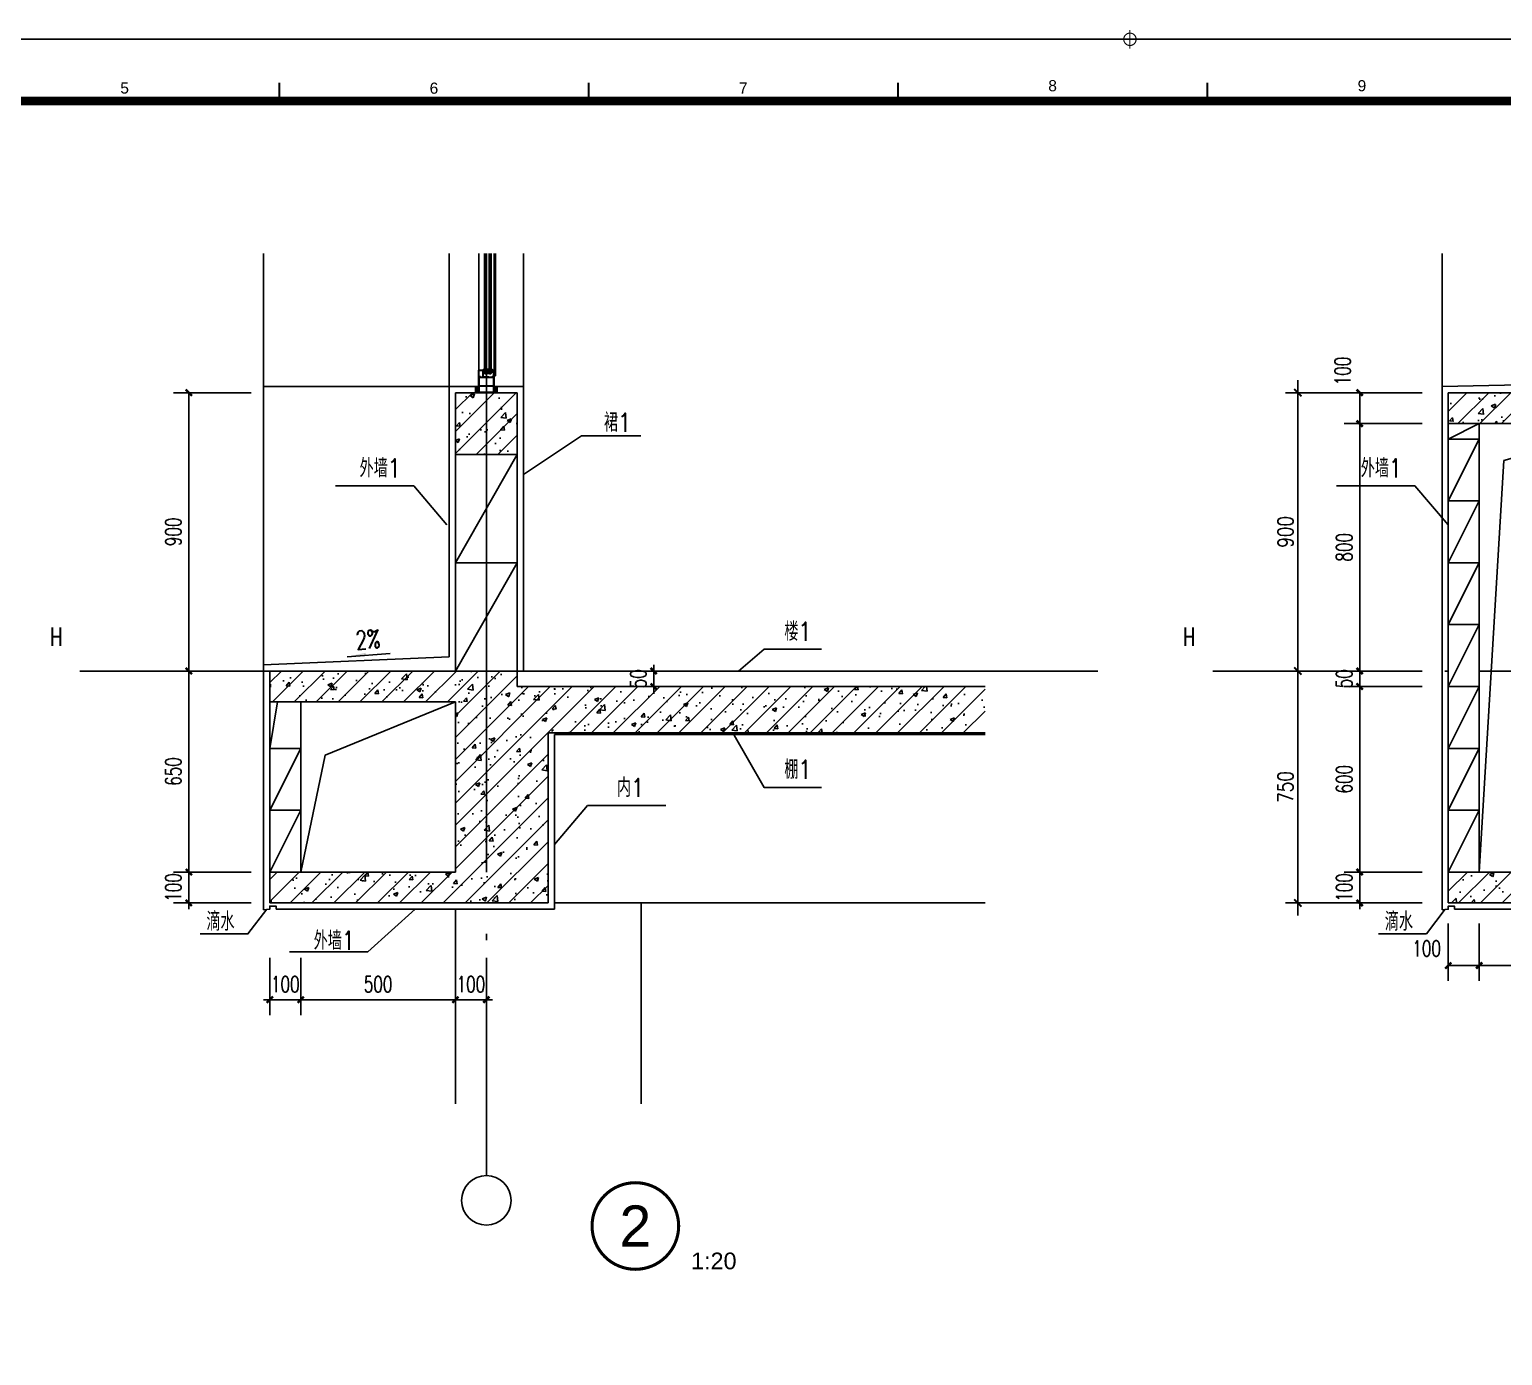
# Model space of a CAD drawing. Extents: x 447078 to 1776277, y 243534 to 519428.
# Drawn here: x 523847 to 528609, y 308563 to 312851 of the extents above; entities that cross this region are included whole.
import ezdxf
from ezdxf.enums import TextEntityAlignment as Align

# ---------------------------------------------------------------- set-up
doc = ezdxf.new("R2010")
doc.units = 0
doc.header["$LTSCALE"] = 1000
doc.header["$MEASUREMENT"] = 0
doc.linetypes.add('DOTE', pattern=[2.42, 2, -0.2, 0.02, -0.2])
doc.layers.get('Defpoints').update_dxf_attribs({"color": 2, "lineweight": 15})
for name, color, linetype in [('A-ELEV', 5, 'Continuous'), ('A-SURF', 6, 'Continuous'), ('A-WALL', 140, 'Continuous'), ('A-WALL-HATH', 8, 'Continuous'), ('AXIS_TEXT', 7, 'Continuous'), ('DIM_IDEN', 3, 'Continuous'), ('DIM_SYMB', 3, 'Continuous'), ('DOTE', 10, 'DOTE'), ('G-0-XREF', 2, 'Continuous'), ('G-GRID-DIMS', 123, 'Continuous'), ('PUB_DIM', 3, 'Continuous'), ('PUB_TEXT', 7, 'Continuous'), ('图框CCDI_B0GA1+0.00$0$G-ANNO-TEXT', 33, 'Continuous'), ('图框CCDI_B0GA1+0.00$0$G-BORD', 3, 'Continuous'), ('节点大样$0$ANNO-TEXT', 33, 'Continuous'), ('节点大样$0$ELEV-THIN', 252, 'Continuous')]:
    doc.layers.add(name, color=color, linetype=linetype)
doc.styles.add('_TCH_DIM', font='SIMPLEX', dxfattribs={"bigfont": 'GBCBIG'})
doc.styles.add('_TCH_DIM_T3', font='SIMPLEX', dxfattribs={"width": 0.705882, "bigfont": 'GBCBIG'})
doc.styles.add('C-D_T0G_01', font='')
doc.styles.add('CCDI_T_G01', font='')
doc.styles.add('CCDI_T_G02_T3', font='simplex.shx', dxfattribs={"width": 0.8, "bigfont": 'zjdz.shx'})
doc.styles.add('COMPLEX', font='COMPLEX')
doc.styles.add('图框CCDI_B0GA1+0.00$0$CCDI_T_G01', font='arial.ttf')
doc.styles.add('节点大样$0$CCDI-TOG-02', font='simplex.shx', dxfattribs={"width": 0.8, "bigfont": 'zjdz.shx'})
doc.styles.get('C-D_T0G_01').set_extended_font_data('Arial')
doc.styles.get('CCDI_T_G01').set_extended_font_data('Arial')
doc.dimstyles.new('_TCH_ARCH&&20', dxfattribs={"dimtxt": 51, "dimasz": 20, "dimexe": 50, "dimexo": 60, "dimgap": 24.5, "dimtad": 1, "dimdec": 0, "dimzin": 0, "dimdsep": 46, "dimtxsty": '_TCH_DIM_T3', "dimblk": 'ARCHTICK', "dimcen": 0.09, "dimclrt": 7, "dimazin": 2, "dimtfac": 1, "dimtdec": 0, "dimtix": 1, "dimtmove": 2, "dimatfit": 3, "dimfxl": 1, "dimtolj": 1, "dimtzin": 0, "dimarcsym": 0})
doc.dimstyles.new('CCDI_DIMN_20$0$TCH&&150', dxfattribs={"dimtxt": 50, "dimasz": 20, "dimexe": 40, "dimexo": 60, "dimgap": 15, "dimtad": 1, "dimdec": 0, "dimzin": 0, "dimdsep": 46, "dimtxsty": 'CCDI_T_G02_T3', "dimblk": 'TICK-3', "dimcen": 0, "dimclrd": 256, "dimclre": 256, "dimclrt": 7, "dimazin": 0, "dimtfac": 0.5, "dimtdec": 0, "dimtix": 1, "dimtmove": 2, "dimatfit": 0, "dimldrblk": 'TICK-arow', "dimfxl": 200, "dimtvp": 1, "dimtolj": 1, "dimtzin": 0, "dimlwd": -1, "dimlwe": -1, "dimarcsym": 0})
pattern_1 = [(45, (-669859.8646, -267440.3955), (0.7954951288, -0.7954951288), []), (315, (-669859.8646, -267440.3955), (-0.7954951288, -0.7954951288), [])]

# ---------------------------------------------------------------- blocks, each defined once
blk = doc.blocks.new('_AXISO')
blk.add_circle((0, 0), 0.5)
at = {"layer": 'AXIS_TEXT', "style": 'COMPLEX', "width": 1.041667}
blk.add_attdef('A', text='', height=0.56, dxfattribs=at).set_placement((-0.25, -0.28), (0.25, -0.28), align=Align.FIT)
blk = doc.blocks.new('图框CCDI_B0GA1+0.00$0$MidPoitent')
at = {"const_width": 0.18}
for points in [[(-1.5, 0), (1.5, 0)], [(0, -1.5), (0, 1.5)]]:
    blk.add_lwpolyline(points, dxfattribs=at)
blk.add_lwpolyline([(0, -1, 1), (0, 1, 1), (0, -1, 1)], format="xyb", dxfattribs=at)
blk = doc.blocks.new('图框CCDI_B0GA1+0.00')
at = {"layer": '图框CCDI_B0GA1+0.00$0$G-BORD'}
blk.add_lwpolyline([(0, 59400), (84100, 59400), (84100, 0), (0, 0)], close=True, dxfattribs=at)
at = {"layer": '图框CCDI_B0GA1+0.00$0$G-BORD', "const_width": 35}
for points in [[(28300, 58400), (28300, 58700)], [(33300, 58400), (33300, 58700)], [(38300, 58400), (38300, 58700)], [(43300, 58400), (43300, 58700)]]:
    blk.add_lwpolyline(points, dxfattribs=at)
at = {"layer": '图框CCDI_B0GA1+0.00$0$G-BORD', "const_width": 140}
blk.add_lwpolyline([(3300, 58400), (83100, 58400), (83100, 1000), (3300, 1000)], close=True, dxfattribs=at)
at = {"layer": '图框CCDI_B0GA1+0.00$0$G-BORD', "xscale": 100, "yscale": 100, "zscale": 100}
blk.add_blockref('图框CCDI_B0GA1+0.00$0$MidPoitent', (42050, 59400), dxfattribs=at)
at = {"layer": '图框CCDI_B0GA1+0.00$0$G-ANNO-TEXT', "style": '图框CCDI_B0GA1+0.00$0$CCDI_T_G01'}
for s, p in [('5', (25800, 58613)), ('6', (30800, 58610)), ('7', (35800, 58612)), ('8', (40800, 58650)), ('9', (45800, 58650))]:
    blk.add_text(s, height=180, dxfattribs=at).set_placement(p, align=Align.MIDDLE_CENTER)
blk = doc.blocks.new('_ArchTick')
at = {"color": 0, "linetype": 'ByBlock', "const_width": 0.4}
blk.add_lwpolyline([(-0.5, -0.5), (0.5, 0.5)], dxfattribs=at)
blk = doc.blocks.new('*D5012')
at = {"layer": 'Defpoints', "color": 0}
for p in [(524624.2, 309909.5), (524724.2, 309909.5), (524724.2, 309714)]:
    blk.add_point(p, dxfattribs=at)
at = {"layer": 'PUB_DIM', "color": 0, "lineweight": -2}
for p, q in [((524624.2, 309849.5), (524624.2, 309664)), ((524724.2, 309849.5), (524724.2, 309664)), ((524624.2, 309714), (524604.2, 309714)), ((524624.2, 309714), (524724.2, 309714)), ((524724.2, 309714), (524744.2, 309714))]:
    blk.add_line(p, q, dxfattribs=at)
at = {"layer": 'PUB_DIM', "color": 0, "lineweight": -2, "xscale": 20, "yscale": 20, "zscale": 20}
blk.add_blockref('_ArchTick', (524624.2, 309714), dxfattribs=at)
at = {"layer": 'PUB_DIM', "color": 0, "lineweight": -2, "xscale": 20, "yscale": 20, "zscale": 20, "rotation": 180}
blk.add_blockref('_ArchTick', (524724.2, 309714), dxfattribs=at)
at = {"layer": 'PUB_DIM', "color": 7, "insert": (524674.2, 309764), "char_height": 51, "attachment_point": 5, "style": '_TCH_DIM_T3'}
blk.add_mtext('\\A1;100', dxfattribs=at)
blk = doc.blocks.new('*D5013')
at = {"layer": 'Defpoints', "color": 0}
for p in [(524724.2, 309909.5), (525224.2, 309909.5), (525224.2, 309714)]:
    blk.add_point(p, dxfattribs=at)
at = {"layer": 'PUB_DIM', "color": 0, "lineweight": -2}
for p, q in [((524724.2, 309849.5), (524724.2, 309664)), ((525224.2, 309849.5), (525224.2, 309664)), ((524724.2, 309714), (525224.2, 309714))]:
    blk.add_line(p, q, dxfattribs=at)
at = {"layer": 'PUB_DIM', "color": 0, "lineweight": -2, "xscale": 20, "yscale": 20, "zscale": 20, "rotation": 180}
blk.add_blockref('_ArchTick', (524724.2, 309714), dxfattribs=at)
at = {"layer": 'PUB_DIM', "color": 0, "lineweight": -2, "xscale": 20, "yscale": 20, "zscale": 20}
blk.add_blockref('_ArchTick', (525224.2, 309714), dxfattribs=at)
at = {"layer": 'PUB_DIM', "color": 7, "insert": (524974.2, 309764), "char_height": 51, "attachment_point": 5, "style": '_TCH_DIM_T3'}
blk.add_mtext('\\A1;500', dxfattribs=at)
blk = doc.blocks.new('*D5014')
at = {"layer": 'Defpoints', "color": 0}
for p in [(525224.2, 309909.5), (525324.2, 309909.5), (525324.2, 309714)]:
    blk.add_point(p, dxfattribs=at)
at = {"layer": 'PUB_DIM', "color": 0, "lineweight": -2}
for p, q in [((525224.2, 309849.5), (525224.2, 309664)), ((525324.2, 309849.5), (525324.2, 309664)), ((525224.2, 309714), (525204.2, 309714)), ((525224.2, 309714), (525324.2, 309714)), ((525324.2, 309714), (525344.2, 309714))]:
    blk.add_line(p, q, dxfattribs=at)
at = {"layer": 'PUB_DIM', "color": 0, "lineweight": -2, "xscale": 20, "yscale": 20, "zscale": 20}
blk.add_blockref('_ArchTick', (525224.2, 309714), dxfattribs=at)
at = {"layer": 'PUB_DIM', "color": 0, "lineweight": -2, "xscale": 20, "yscale": 20, "zscale": 20, "rotation": 180}
blk.add_blockref('_ArchTick', (525324.2, 309714), dxfattribs=at)
at = {"layer": 'PUB_DIM', "color": 7, "insert": (525274.2, 309764), "char_height": 51, "attachment_point": 5, "style": '_TCH_DIM_T3'}
blk.add_mtext('\\A1;100', dxfattribs=at)
blk = doc.blocks.new('TICK-3')
blk.add_line((2, 0), (-2, 0))
at = {"const_width": 0.3}
blk.add_lwpolyline([(0.6, 0.6), (-0.6, -0.6)], dxfattribs=at)
blk = doc.blocks.new('*D5018')
at = {"layer": 'Defpoints', "color": 0}
for p in [(527947.5, 311676.6), (528172, 311676.6), (528172, 310776.6)]:
    blk.add_point(p, dxfattribs=at)
at = {"layer": 'PUB_DIM'}
for p, q in [((528112, 311676.6), (527907.5, 311676.6)), ((527947.5, 310796.6), (527947.5, 311656.6)), ((528112, 310776.6), (527907.5, 310776.6))]:
    blk.add_line(p, q, dxfattribs=at)
at = {"layer": 'PUB_DIM', "xscale": 20, "yscale": 20, "zscale": 20}
for p, rotation in [((527947.5, 311676.6), 90), ((527947.5, 310776.6), 270)]:
    blk.add_blockref('TICK-3', p, dxfattribs=dict(at, rotation=rotation))
at = {"layer": 'PUB_DIM', "color": 7, "insert": (527907.5, 311226.6), "char_height": 50, "attachment_point": 5, "rotation": 90, "style": 'CCDI_T_G02_T3'}
blk.add_mtext('\\A1;900', dxfattribs=at)
blk = doc.blocks.new('TICK-arow')
blk.add_line((-1, 0), (0, 0))
blk.add_lwpolyline([(0, 0, 0, 1, 0), (-3, 0, 0, 0, 0)], format="xyseb")
blk = doc.blocks.new('*D5019')
at = {"layer": 'Defpoints', "color": 0}
for p in [(527947.5, 310776.6), (528172, 310776.6), (528172, 310026.6)]:
    blk.add_point(p, dxfattribs=at)
at = {"layer": 'PUB_DIM'}
for p, q in [((528112, 310776.6), (527907.5, 310776.6)), ((527947.5, 310046.6), (527947.5, 310756.6)), ((528112, 310026.6), (527907.5, 310026.6))]:
    blk.add_line(p, q, dxfattribs=at)
at = {"layer": 'PUB_DIM', "xscale": 20, "yscale": 20, "zscale": 20}
for p, rotation in [((527947.5, 310776.6), 90), ((527947.5, 310026.6), 270)]:
    blk.add_blockref('TICK-3', p, dxfattribs=dict(at, rotation=rotation))
at = {"layer": 'PUB_DIM', "color": 7, "insert": (527907.5, 310401.6), "char_height": 50, "attachment_point": 5, "rotation": 90, "style": 'CCDI_T_G02_T3'}
blk.add_mtext('\\A1;750', dxfattribs=at)
blk = doc.blocks.new('*D5024')
at = {"layer": 'Defpoints', "color": 0}
for p in [(528433.9, 310020), (528533.9, 310020), (528533.9, 309824.5)]:
    blk.add_point(p, dxfattribs=at)
at = {"layer": 'PUB_DIM', "color": 0, "lineweight": -2}
for p, q in [((528433.9, 309960), (528433.9, 309774.5)), ((528533.9, 309960), (528533.9, 309774.5)), ((528433.9, 309824.5), (528533.9, 309824.5))]:
    blk.add_line(p, q, dxfattribs=at)
at = {"layer": 'PUB_DIM', "color": 0, "lineweight": -2, "xscale": 20, "yscale": 20, "zscale": 20, "rotation": 180}
blk.add_blockref('_ArchTick', (528433.9, 309824.5), dxfattribs=at)
at = {"layer": 'PUB_DIM', "color": 0, "lineweight": -2, "xscale": 20, "yscale": 20, "zscale": 20}
blk.add_blockref('_ArchTick', (528533.9, 309824.5), dxfattribs=at)
at = {"layer": 'PUB_DIM', "color": 7, "insert": (528363.9, 309879.5), "char_height": 51, "attachment_point": 5, "style": '_TCH_DIM_T3'}
blk.add_mtext('\\A1;100', dxfattribs=at)
blk = doc.blocks.new('*D5025')
at = {"layer": 'Defpoints', "color": 0}
for p in [(528533.9, 310020), (529033.9, 310020), (529033.9, 309824.5)]:
    blk.add_point(p, dxfattribs=at)
at = {"layer": 'PUB_DIM', "color": 0, "lineweight": -2}
for p, q in [((528533.9, 309960), (528533.9, 309774.5)), ((529033.9, 309960), (529033.9, 309774.5)), ((528533.9, 309824.5), (529033.9, 309824.5))]:
    blk.add_line(p, q, dxfattribs=at)
at = {"layer": 'PUB_DIM', "color": 0, "lineweight": -2, "xscale": 20, "yscale": 20, "zscale": 20, "rotation": 180}
blk.add_blockref('_ArchTick', (528533.9, 309824.5), dxfattribs=at)
at = {"layer": 'PUB_DIM', "color": 0, "lineweight": -2, "xscale": 20, "yscale": 20, "zscale": 20}
blk.add_blockref('_ArchTick', (529033.9, 309824.5), dxfattribs=at)
at = {"layer": 'PUB_DIM', "color": 7, "insert": (528783.9, 309874.5), "char_height": 51, "attachment_point": 5, "style": '_TCH_DIM_T3'}
blk.add_mtext('\\A1;500', dxfattribs=at)
blk = doc.blocks.new('*D5028')
at = {"layer": 'Defpoints', "color": 0}
for p in [(528147.5, 311676.6), (528409.4, 311676.6), (528409.4, 311576.6)]:
    blk.add_point(p, dxfattribs=at)
at = {"layer": 'PUB_DIM', "color": 0, "lineweight": -2}
for p, q in [((528349.4, 311676.6), (528097.5, 311676.6)), ((528147.5, 311576.6), (528147.5, 311676.6)), ((528349.4, 311576.6), (528097.5, 311576.6))]:
    blk.add_line(p, q, dxfattribs=at)
at = {"layer": 'PUB_DIM', "color": 0, "lineweight": -2, "xscale": 20, "yscale": 20, "zscale": 20}
for p, rotation in [((528147.5, 311676.6), 90), ((528147.5, 311576.6), 270)]:
    blk.add_blockref('_ArchTick', p, dxfattribs=dict(at, rotation=rotation))
at = {"layer": 'PUB_DIM', "color": 7, "insert": (528092.5, 311746.6), "char_height": 51, "attachment_point": 5, "rotation": 90, "style": '_TCH_DIM_T3'}
blk.add_mtext('\\A1;100', dxfattribs=at)
blk = doc.blocks.new('*D5029')
at = {"layer": 'Defpoints', "color": 0}
for p in [(528147.5, 311576.6), (528409.4, 311576.6), (528409.4, 310776.6)]:
    blk.add_point(p, dxfattribs=at)
at = {"layer": 'PUB_DIM', "color": 0, "lineweight": -2}
for p, q in [((528349.4, 311576.6), (528097.5, 311576.6)), ((528147.5, 310776.6), (528147.5, 311576.6)), ((528349.4, 310776.6), (528097.5, 310776.6))]:
    blk.add_line(p, q, dxfattribs=at)
at = {"layer": 'PUB_DIM', "color": 0, "lineweight": -2, "xscale": 20, "yscale": 20, "zscale": 20}
for p, rotation in [((528147.5, 311576.6), 90), ((528147.5, 310776.6), 270)]:
    blk.add_blockref('_ArchTick', p, dxfattribs=dict(at, rotation=rotation))
at = {"layer": 'PUB_DIM', "color": 7, "insert": (528097.5, 311176.6), "char_height": 51, "attachment_point": 5, "rotation": 90, "style": '_TCH_DIM_T3'}
blk.add_mtext('\\A1;800', dxfattribs=at)
blk = doc.blocks.new('*D5030')
at = {"layer": 'Defpoints', "color": 0}
for p in [(528147.5, 310776.6), (528409.4, 310776.6), (528409.4, 310726.6)]:
    blk.add_point(p, dxfattribs=at)
at = {"layer": 'PUB_DIM', "color": 0, "lineweight": -2}
for p, q in [((528147.5, 310776.6), (528147.5, 310796.6)), ((528349.4, 310776.6), (528097.5, 310776.6)), ((528147.5, 310726.6), (528147.5, 310776.6)), ((528349.4, 310726.6), (528097.5, 310726.6)), ((528147.5, 310726.6), (528147.5, 310706.6))]:
    blk.add_line(p, q, dxfattribs=at)
at = {"layer": 'PUB_DIM', "color": 0, "lineweight": -2, "xscale": 20, "yscale": 20, "zscale": 20}
for p, rotation in [((528147.5, 310776.6), 270), ((528147.5, 310726.6), 90)]:
    blk.add_blockref('_ArchTick', p, dxfattribs=dict(at, rotation=rotation))
at = {"layer": 'PUB_DIM', "color": 7, "insert": (528097.5, 310751.6), "char_height": 51, "attachment_point": 5, "rotation": 90, "style": '_TCH_DIM_T3'}
blk.add_mtext('\\A1;50', dxfattribs=at)
blk = doc.blocks.new('*D5031')
at = {"layer": 'Defpoints', "color": 0}
for p in [(528147.5, 310726.6), (528409.4, 310726.6), (528409.4, 310126.6)]:
    blk.add_point(p, dxfattribs=at)
at = {"layer": 'PUB_DIM', "color": 0, "lineweight": -2}
for p, q in [((528349.4, 310726.6), (528097.5, 310726.6)), ((528147.5, 310126.6), (528147.5, 310726.6)), ((528349.4, 310126.6), (528097.5, 310126.6))]:
    blk.add_line(p, q, dxfattribs=at)
at = {"layer": 'PUB_DIM', "color": 0, "lineweight": -2, "xscale": 20, "yscale": 20, "zscale": 20}
for p, rotation in [((528147.5, 310726.6), 90), ((528147.5, 310126.6), 270)]:
    blk.add_blockref('_ArchTick', p, dxfattribs=dict(at, rotation=rotation))
at = {"layer": 'PUB_DIM', "color": 7, "insert": (528097.5, 310426.6), "char_height": 51, "attachment_point": 5, "rotation": 90, "style": '_TCH_DIM_T3'}
blk.add_mtext('\\A1;600', dxfattribs=at)
blk = doc.blocks.new('*D5032')
at = {"layer": 'Defpoints', "color": 0}
for p in [(528147.5, 310126.6), (528409.4, 310126.6), (528409.4, 310026.6)]:
    blk.add_point(p, dxfattribs=at)
at = {"layer": 'PUB_DIM', "color": 0, "lineweight": -2}
for p, q in [((528349.4, 310126.6), (528097.5, 310126.6)), ((528147.5, 310126.6), (528147.5, 310146.6)), ((528147.5, 310026.6), (528147.5, 310126.6)), ((528349.4, 310026.6), (528097.5, 310026.6)), ((528147.5, 310026.6), (528147.5, 310006.6))]:
    blk.add_line(p, q, dxfattribs=at)
at = {"layer": 'PUB_DIM', "color": 0, "lineweight": -2, "xscale": 20, "yscale": 20, "zscale": 20}
for p, rotation in [((528147.5, 310126.6), 270), ((528147.5, 310026.6), 90)]:
    blk.add_blockref('_ArchTick', p, dxfattribs=dict(at, rotation=rotation))
at = {"layer": 'PUB_DIM', "color": 7, "insert": (528097.5, 310076.6), "char_height": 51, "attachment_point": 5, "rotation": 90, "style": '_TCH_DIM_T3'}
blk.add_mtext('\\A1;100', dxfattribs=at)
blk = doc.blocks.new('*D5044')
at = {"layer": 'Defpoints', "color": 0}
for p in [(525768.3, 310776.6), (525865.3, 310776.6), (525768.3, 310726.6)]:
    blk.add_point(p, dxfattribs=at)
at = {"layer": 'PUB_DIM', "color": 0, "lineweight": -2}
for p, q in [((525865.3, 310776.6), (525865.3, 310796.6)), ((525828.3, 310776.6), (525915.3, 310776.6)), ((525865.3, 310726.6), (525865.3, 310776.6)), ((525828.3, 310726.6), (525915.3, 310726.6)), ((525865.3, 310726.6), (525865.3, 310706.6))]:
    blk.add_line(p, q, dxfattribs=at)
at = {"layer": 'PUB_DIM', "color": 0, "lineweight": -2, "xscale": 20, "yscale": 20, "zscale": 20}
for p, rotation in [((525865.3, 310776.6), 270), ((525865.3, 310726.6), 90)]:
    blk.add_blockref('_ArchTick', p, dxfattribs=dict(at, rotation=rotation))
at = {"layer": 'PUB_DIM', "color": 7, "insert": (525815.3, 310751.6), "char_height": 51, "attachment_point": 5, "rotation": 90, "style": '_TCH_DIM_T3'}
blk.add_mtext('\\A1;50', dxfattribs=at)
blk = doc.blocks.new('*D5045')
at = {"layer": 'Defpoints', "color": 0}
for p in [(524362.3, 311676.6), (524624.2, 311676.6), (524624.2, 310776.6)]:
    blk.add_point(p, dxfattribs=at)
at = {"layer": 'PUB_DIM', "color": 0, "lineweight": -2}
for p, q in [((524564.2, 311676.6), (524312.3, 311676.6)), ((524362.3, 310776.6), (524362.3, 311676.6)), ((524564.2, 310776.6), (524312.3, 310776.6))]:
    blk.add_line(p, q, dxfattribs=at)
at = {"layer": 'PUB_DIM', "color": 0, "lineweight": -2, "xscale": 20, "yscale": 20, "zscale": 20}
for p, rotation in [((524362.3, 311676.6), 90), ((524362.3, 310776.6), 270)]:
    blk.add_blockref('_ArchTick', p, dxfattribs=dict(at, rotation=rotation))
at = {"layer": 'PUB_DIM', "color": 7, "insert": (524312.3, 311226.6), "char_height": 51, "attachment_point": 5, "rotation": 90, "style": '_TCH_DIM_T3'}
blk.add_mtext('\\A1;900', dxfattribs=at)
blk = doc.blocks.new('*D5046')
at = {"layer": 'Defpoints', "color": 0}
for p in [(524362.3, 310776.6), (524624.2, 310776.6), (524624.2, 310126.6)]:
    blk.add_point(p, dxfattribs=at)
at = {"layer": 'PUB_DIM', "color": 0, "lineweight": -2}
for p, q in [((524564.2, 310776.6), (524312.3, 310776.6)), ((524362.3, 310126.6), (524362.3, 310776.6)), ((524564.2, 310126.6), (524312.3, 310126.6))]:
    blk.add_line(p, q, dxfattribs=at)
at = {"layer": 'PUB_DIM', "color": 0, "lineweight": -2, "xscale": 20, "yscale": 20, "zscale": 20}
for p, rotation in [((524362.3, 310776.6), 90), ((524362.3, 310126.6), 270)]:
    blk.add_blockref('_ArchTick', p, dxfattribs=dict(at, rotation=rotation))
at = {"layer": 'PUB_DIM', "color": 7, "insert": (524312.3, 310451.6), "char_height": 51, "attachment_point": 5, "rotation": 90, "style": '_TCH_DIM_T3'}
blk.add_mtext('\\A1;650', dxfattribs=at)
blk = doc.blocks.new('*D5047')
at = {"layer": 'Defpoints', "color": 0}
for p in [(524362.3, 310126.6), (524624.2, 310126.6), (524624.2, 310026.6)]:
    blk.add_point(p, dxfattribs=at)
at = {"layer": 'PUB_DIM', "color": 0, "lineweight": -2}
for p, q in [((524564.2, 310126.6), (524312.3, 310126.6)), ((524362.3, 310126.6), (524362.3, 310146.6)), ((524362.3, 310026.6), (524362.3, 310126.6)), ((524564.2, 310026.6), (524312.3, 310026.6)), ((524362.3, 310026.6), (524362.3, 310006.6))]:
    blk.add_line(p, q, dxfattribs=at)
at = {"layer": 'PUB_DIM', "color": 0, "lineweight": -2, "xscale": 20, "yscale": 20, "zscale": 20}
for p, rotation in [((524362.3, 310126.6), 270), ((524362.3, 310026.6), 90)]:
    blk.add_blockref('_ArchTick', p, dxfattribs=dict(at, rotation=rotation))
at = {"layer": 'PUB_DIM', "color": 7, "insert": (524312.3, 310076.6), "char_height": 51, "attachment_point": 5, "rotation": 90, "style": '_TCH_DIM_T3'}
blk.add_mtext('\\A1;100', dxfattribs=at)

msp = doc.modelspace()

# ---------------------------------------------------------------- hatches: boundary and pattern name
at = {"layer": 'A-WALL-HATH'}
h = msp.add_hatch(dxfattribs=at)
h.set_pattern_fill('钢筋混凝土,_O', color=256, scale=20)
h.set_pattern_definition([(45, (525370.84, 311556.404), (-35.3553, 35.3553), []), (50, (525370.84, 311556.4), (143.452, -12.5504), [15, -165]), (355, (525370.84, 311556.4), (-27.75, 150.438), [12, -132]), (100.4514, (525382.8, 311555.36), (115.702, 137.888), [12.748, -140.228]), (46.184, (525370.84, 311596.4), (213.448, -33.104), [22.5, -247.5]), (96.636, (525388.63, 311593.65), (186.933, 194.824), [19.122, -210.343]), (351.184, (525370.84, 311596.4), (186.932, 194.824), [18, -198]), (21, (525390.84, 311586.4), (119.3814, -80.524), [15, -165]), (326, (525390.84, 311586.4), (48.663, 145.03), [12, -132]), (71.4514, (525400.79, 311579.7), (168.0445, 64.506), [12.748, -140.228]), (37.5, (525370.84, 311556.404), (2.432, 66.5788), [0, -130.4, 0, -134, 0, -132.5]), (7.5, (525370.84, 311556.404), (52.614, 78.8823), [0, -76.4, 0, -127.4, 0, -50.5]), (327.5, (525326.24, 311556.404), (106.7645, -4.511), [0, -50, 0, -156, 0, -207]), (317.5, (525306.24, 311556.4), (116.6372, 20.021), [0, -65, 0, -103.6, 0, -147])])
h.paths.add_polyline_path([(525424.2, 311676.6), (525324.2, 311676.6), (525324.2, 311476.6), (525424.2, 311476.6)])
h.paths.add_polyline_path([(525324.2, 311676.6), (525299.2, 311676.6), (525289.2, 311676.6), (525224.2, 311676.6), (525224.2, 311476.6), (525324.2, 311476.6)])
h.paths.add_polyline_path([(525524.2, 310576.6), (526936.3, 310576.6), (526936.3, 310726.6), (525424.2, 310726.6), (525424.2, 310776.6), (525324.2, 310776.6), (525324.2, 310026.6), (525524.2, 310026.6)])
h.paths.add_polyline_path([(525324.2, 310776.6), (524624.2, 310776.6), (524624.2, 310676.6), (525224.2, 310676.6), (525224.2, 310126.6), (524624.2, 310126.6), (524624.2, 310026.6), (525224.2, 310026.6), (525324.2, 310026.6)])
h.paths.add_polyline_path([(525860.2, 310702.7), (525860.2, 310800.5), (525770.9, 310800.5), (525770.9, 310702.7)], flags=9)
h = msp.add_hatch(dxfattribs=at)
h.set_pattern_fill('钢筋混凝土', color=256, scale=20)
h.set_pattern_definition([(45, (-764436.693, -288714.103), (-35.355339, 35.355339), []), (50, (-764436.69, -288714.1), (143.452037, -12.550427), [15, -165]), (355, (-764436.7, -288714.1), (-27.750267, 150.438427), [12, -132]), (100.4514, (-764424.74, -288715.15), (115.701876, 137.887908), [12.748038, -140.228422]), (46.1842, (-764436.7, -288674.1), (213.44821, -33.103803), [22.5, -247.5]), (96.6356, (-764418.9, -288676.86), (186.93254, 194.823574), [19.122058, -210.3426]), (351.1842, (-764436.7, -288674.1), (186.93239, 194.82372), [18, -198]), (21, (-764416.69, -288684.1), (119.38141, -80.523778), [15, -165]), (326, (-764416.7, -288684.1), (48.663066, 145.030009), [12, -132]), (71.4514, (-764406.74, -288690.81), (168.044526, 64.5061), [12.748038, -140.228422]), (37.5, (-764436.693, -288714.103), (2.431971, 66.5787708), [0, -130.4, 0, -134, 0, -132.5]), (7.5, (-764436.69, -288714.1), (52.6139075, 78.8823424), [0, -76.4, 0, -127.4, 0, -50.5]), (327.5, (-764481.293, -288714.103), (106.7644872, -4.5109743), [0, -50, 0, -156, 0, -207]), (317.5, (-764501.29, -288714.1), (116.637234, 20.0209965), [0, -65, 0, -103.6, 0, -147])])
h.paths.add_polyline_path([(529033.9, 311576.6), (528433.9, 311576.6), (528433.9, 311676.6), (529233.9, 311676.6), (529233.9, 311476.6), (529033.9, 311476.6)])
h = msp.add_hatch(dxfattribs=at)
h.set_pattern_fill('钢筋混凝土', color=256, scale=20)
h.set_pattern_definition([(45, (-309542.965, 202033.787), (-35.355339, 35.355339), []), (50, (-309542.97, 202033.79), (143.452037, -12.550427), [15, -165]), (355, (-309542.97, 202033.79), (-27.750267, 150.438427), [12, -132]), (100.4514, (-309531.01, 202032.74), (115.701876, 137.887908), [12.748038, -140.228422]), (46.1842, (-309542.97, 202073.79), (213.44821, -33.103803), [22.5, -247.5]), (96.6356, (-309525.18, 202071.03), (186.93254, 194.823574), [19.12206, -210.3426]), (351.1842, (-309542.97, 202073.79), (186.93239, 194.82372), [18, -198]), (21, (-309522.97, 202063.79), (119.38141, -80.523778), [15, -165]), (326, (-309522.97, 202063.79), (48.663066, 145.03001), [12, -132]), (71.4514, (-309513.02, 202057.08), (168.044526, 64.5061), [12.748038, -140.228422]), (37.5, (-309542.965, 202033.787), (2.431971, 66.5787708), [0, -130.4, 0, -134, 0, -132.5]), (7.5, (-309542.965, 202033.79), (52.6139075, 78.8823424), [0, -76.4, 0, -127.4, 0, -50.5]), (327.5, (-309587.565, 202033.787), (106.7644872, -4.5109743), [0, -50, 0, -156, 0, -207]), (317.5, (-309607.565, 202033.79), (116.637234, 20.020996), [0, -65, 0, -103.6, 0, -147])])
h.paths.add_polyline_path([(529133.9, 310726.6), (529033.9, 310726.6), (529033.9, 310476.6), (529033.9, 310126.6), (528433.9, 310126.6), (528433.9, 310026.6), (529033.9, 310026.6), (529133.9, 310026.6)])
h.paths.add_polyline_path([(530378.5, 310326.6), (530378.5, 310476.6), (529333.9, 310476.6), (529333.9, 310726.6), (529133.9, 310726.6), (529133.9, 310026.6), (529333.9, 310026.6), (529333.9, 310326.6)])
at = {"layer": 'DIM_SYMB'}
msp.add_hatch(color=256, dxfattribs=at).paths.add_polyline_path([(524874.5, 310823), (524934.3, 310827.5), (524933.7, 310835.5)])
at = {"layer": '节点大样$0$ELEV-THIN'}
h = msp.add_hatch(dxfattribs=at)
h.set_pattern_fill('ANSI37', color=256, scale=9, angle=90, style=0)
h.set_pattern_definition([(135, (-789101.3702, -273684.382), (-0.7954951288, -0.7954951288), []), (225, (-789101.3702, -273684.382), (0.7954951288, -0.7954951288), [])])
edge = h.paths.add_edge_path()
edge.add_line((525314.2, 311749.1), (525314.2, 311747.4))
edge.add_ellipse((525313.7, 311747.4), major_axis=(0.354, -0.354), ratio=1, start_angle=31.2458, end_angle=45, ccw=False)
edge.add_line((525314.2, 311747.3), (525314.2, 311747.3))
edge.add_ellipse((525314.7, 311747.2), major_axis=(-0.354, -0.354), ratio=1, start_angle=225, end_angle=301.2458, ccw=False)
edge.add_line((525314.7, 311747.7), (525318.2, 311747.7))
edge.add_ellipse((525318.2, 311747.2), major_axis=(-0.354, -0.354), ratio=1, start_angle=135, end_angle=225, ccw=False)
edge.add_line((525318.7, 311747.2), (525318.7, 311749.1))
edge.add_line((525318.7, 311749.1), (525314.2, 311749.1))
edge = h.paths.add_edge_path()
edge.add_ellipse((525313.7, 311749.2), major_axis=(-0.354, -0.354), ratio=1, start_angle=135, end_angle=225, ccw=False)
edge.add_line((525314.2, 311749.2), (525314.2, 311749.1))
edge.add_line((525314.2, 311749.1), (525318.7, 311749.1))
edge.add_line((525318.7, 311749.1), (525318.7, 311753))
edge.add_ellipse((525312.4, 311756.9), major_axis=(-5.2, -5.2), ratio=1, start_angle=54.922, end_angle=103.4434, ccw=False)
h = msp.add_hatch(dxfattribs=at)
h.set_pattern_fill('HEX', color=256, scale=3, angle=-180, style=0)
h.set_pattern_definition([(180, (-789101.3702, -273684.38204), (-2e-16, -0.649519053), [0.375, -0.75]), (300, (-789101.3702, -273684.38204), (0.56250000014, 0.3247595265), [0.375, -0.75]), (240, (-789101.7452, -273684.38204), (0.56250000014, -0.3247595265), [0.375, -0.75])])
edge = h.paths.add_edge_path()
edge.add_line((525314.2, 311747.2), (525314.2, 311743.2))
edge.add_ellipse((525314.7, 311743.2), major_axis=(-0.354, -0.354), ratio=1, start_angle=315, end_angle=405)
edge.add_line((525314.7, 311742.7), (525318.2, 311742.7))
edge.add_ellipse((525318.2, 311743.2), major_axis=(0.354, -0.354), ratio=1, start_angle=-45, end_angle=45)
edge.add_line((525318.7, 311743.2), (525318.7, 311747.2))
edge.add_ellipse((525318.2, 311747.2), major_axis=(-0.354, -0.354), ratio=1, start_angle=135, end_angle=225)
edge.add_line((525318.2, 311747.7), (525314.7, 311747.7))
edge.add_ellipse((525314.7, 311747.2), major_axis=(0.354, -0.354), ratio=1, start_angle=135, end_angle=225)
h = msp.add_hatch(dxfattribs=at)
h.set_pattern_fill('ANSI37', color=256, scale=9, angle=90, style=0)
h.set_pattern_definition([(45, (-747917.7291, -273687.382), (0.7954951288, -0.7954951288), []), (315, (-747917.7291, -273687.382), (-0.7954951288, -0.7954951288), [])])
h.paths.add_polyline_path([(525324.7, 311745.3), (525324.7, 311738.7), (525333.7, 311738.7), (525333.7, 311745.3)])
h = msp.add_hatch(dxfattribs=at)
h.set_pattern_fill('HEX', color=256, scale=3, angle=-180, style=0)
h.set_pattern_definition([(360, (-747917.7291, -273687.38204), (-1e-17, -0.649519053), [0.375, -0.75]), (240, (-747917.7291, -273687.38204), (-0.56250000014, 0.3247595265), [0.375, -0.75]), (300, (-747917.3541, -273687.38204), (-0.56250000014, -0.3247595265), [0.375, -0.75])])
edge = h.paths.add_edge_path()
edge.add_ellipse((525333.2, 311752), major_axis=(-0.0707, -0.0707), ratio=1, start_angle=135, end_angle=225)
edge.add_line((525333.2, 311752.1), (525325.2, 311752.1))
edge.add_ellipse((525325.2, 311752), major_axis=(-0.0707, -0.0707), ratio=1, start_angle=225, end_angle=315)
edge.add_line((525325.1, 311752), (525325.1, 311745.8))
edge.add_ellipse((525325.2, 311745.8), major_axis=(-0.0707, -0.0707), ratio=1, start_angle=315, end_angle=405)
edge.add_line((525325.2, 311745.7), (525333.2, 311745.7))
edge.add_ellipse((525333.2, 311745.8), major_axis=(0.0707, -0.0707), ratio=1, start_angle=-45, end_angle=45)
edge.add_line((525333.3, 311745.8), (525333.3, 311752))
h = msp.add_hatch(dxfattribs=at)
h.set_pattern_fill('HEX', color=256, scale=3, angle=-180, style=0)
h.set_pattern_definition([(6e-14, (-753944.2784, -324682.05056), (2e-16, -0.649519053), [0.375, -0.75]), (240, (-753944.2784, -324682.05056), (-0.56250000014, 0.3247595265), [0.375, -0.75]), (300, (-753943.9034, -324682.05056), (-0.56250000014, -0.3247595265), [0.375, -0.75])])
edge = h.paths.add_edge_path()
edge.add_ellipse((525340.2, 311743.2), major_axis=(-0.354, -0.354), ratio=1, start_angle=315, end_angle=405, ccw=False)
edge.add_line((525339.7, 311743.2), (525339.7, 311747.2))
edge.add_ellipse((525340.2, 311747.2), major_axis=(-0.354, -0.354), ratio=1, start_angle=225, end_angle=315, ccw=False)
edge.add_line((525340.2, 311747.7), (525345.7, 311747.7))
edge.add_line((525345.7, 311747.7), (525345.7, 311747.4))
edge.add_ellipse((525346.2, 311747.4), major_axis=(0.354, -0.354), ratio=1, start_angle=225, end_angle=405)
edge.add_line((525346.7, 311747.4), (525346.7, 311747.7))
edge.add_line((525346.7, 311747.7), (525346.8, 311747.7))
edge.add_ellipse((525346.8, 311747.2), major_axis=(-0.354, -0.354), ratio=1, start_angle=135, end_angle=225, ccw=False)
edge.add_line((525347.3, 311747.2), (525347.3, 311743.4))
edge.add_line((525347.3, 311743.4), (525346.7, 311743.4))
edge.add_line((525346.7, 311743.4), (525346.7, 311744))
edge.add_ellipse((525346.2, 311744), major_axis=(-0.354, -0.354), ratio=1, start_angle=135, end_angle=315)
edge.add_line((525345.7, 311744), (525345.7, 311742.7))
edge.add_line((525345.7, 311742.7), (525340.2, 311742.7))
h = msp.add_hatch(dxfattribs=at)
h.set_pattern_fill('ANSI37', color=256, scale=9, angle=90, style=0)
h.set_pattern_definition(pattern_1)
h.paths.add_polyline_path([(525299.2, 311676.6), (525289.2, 311676.6), (525289.2, 311696.6), (525299.2, 311696.6)])
h = msp.add_hatch(dxfattribs=at)
h.set_pattern_fill('ANSI37', color=256, scale=9, angle=90, style=0)
h.set_pattern_definition(pattern_1)
h.paths.add_polyline_path([(525349.2, 311676.6), (525349.2, 311696.6), (525359.2, 311696.6), (525359.2, 311676.6)])

# ---------------------------------------------------------------- linework, layer by layer
at = {"layer": 'A-ELEV'}
for p, q in [((526936.3, 310026.6), (525544.2, 310026.6)), ((525824.2, 310026.6), (525824.2, 309376.9)), ((525224.2, 310006.6), (525224.2, 309376.9))]:
    msp.add_line(p, q, dxfattribs=at)
at = {"layer": 'A-SURF'}
for p, q in [((525204.2, 311696.6), (525204.2, 310822.3)), ((525299.2, 311696.6), (525204.2, 311696.6)), ((525444.2, 311696.6), (525349.2, 311696.6)), ((525444.2, 311696.6), (525444.2, 310776.6)), ((529108.9, 311711.2), (528413.9, 311696.6)), ((528413.9, 311696.6), (528413.9, 311576.6)), ((528413.9, 311576.6), (528413.9, 310004.3)), ((525204.2, 310822.3), (524604.2, 310796.6)), ((524604.2, 310796.6), (524604.2, 310004.3)), ((526936.3, 310776.6), (525444.2, 310776.6)), ((525544.2, 310006.6), (525544.2, 310571.6)), ((526936.3, 310571.6), (525544.2, 310571.6)), ((524624.2, 310006.6), (524604.2, 310004.3)), ((525544.2, 310006.6), (524644.2, 310006.6)), ((528433.9, 310006.6), (528413.9, 310004.3)), ((529353.9, 310006.6), (528453.9, 310006.6))]:
    msp.add_line(p, q, dxfattribs=at)
for points in [[(524604.2, 310004.3), (524624.2, 310006.6), (524624.2, 310016.6), (524644.2, 310016.6), (524644.2, 310006.6)], [(528413.9, 310004.3), (528433.9, 310006.6), (528433.9, 310016.6), (528453.9, 310016.6), (528453.9, 310006.6)]]:
    msp.add_lwpolyline(points, dxfattribs=at)
at = {"layer": 'A-WALL'}
for p, q in [((525424.2, 311676.6), (525224.2, 311676.6)), ((525224.2, 311676.6), (525224.2, 310776.6)), ((525424.2, 311676.6), (525224.2, 311676.6)), ((525424.2, 311676.6), (525424.2, 310726.6)), ((529233.9, 311676.6), (528433.9, 311676.6)), ((528433.9, 311676.6), (528433.9, 311576.6)), ((528433.9, 311576.6), (529033.9, 311576.6)), ((528433.9, 311576.6), (528433.9, 310126.6)), ((528533.9, 311576.6), (528533.9, 310126.6)), ((525224.2, 311476.6), (525424.2, 311476.6)), ((524624.2, 310776.6), (524624.2, 310126.6)), ((525424.2, 310776.6), (524624.2, 310776.6)), ((526936.3, 310726.6), (525424.2, 310726.6)), ((525224.2, 310676.6), (524624.2, 310676.6)), ((524724.2, 310676.6), (524724.2, 310126.6)), ((525224.2, 310126.6), (525224.2, 310676.6)), ((525524.2, 310026.6), (525524.2, 310576.6)), ((526936.3, 310576.6), (525524.2, 310576.6)), ((524624.2, 310026.6), (524624.2, 310126.6)), ((524624.2, 310126.6), (525224.2, 310126.6)), ((528433.9, 310026.6), (528433.9, 310126.6)), ((528433.9, 310126.6), (529033.9, 310126.6)), ((525224.2, 310026.6), (524624.2, 310026.6)), ((525524.2, 310026.6), (525224.2, 310026.6)), ((529033.9, 310026.6), (528433.9, 310026.6))]:
    msp.add_line(p, q, dxfattribs=at)
at = {"layer": 'A-WALL-HATH'}
for p, q in [((528433.9, 311526.6), (528533.9, 311576.6)), ((528433.9, 311526.6), (528533.9, 311526.6)), ((528433.9, 311326.6), (528533.9, 311526.6)), ((525224.2, 311126.6), (525424.2, 311476.6)), ((528433.9, 311326.6), (528533.9, 311326.6)), ((528433.9, 311126.6), (528533.9, 311326.6)), ((525224.2, 311126.6), (525424.2, 311126.6)), ((525224.2, 310776.6), (525424.2, 311126.6)), ((528433.9, 311126.6), (528533.9, 311126.6)), ((528433.9, 310926.6), (528533.9, 311126.6)), ((528433.9, 310926.6), (528533.9, 310926.6)), ((528433.9, 310726.6), (528533.9, 310926.6)), ((528433.9, 310726.6), (528533.9, 310726.6)), ((528433.9, 310526.6), (528533.9, 310726.6)), ((524624.2, 310526.6), (524649.2, 310676.6)), ((524624.2, 310526.6), (524724.2, 310526.6)), ((524624.2, 310326.6), (524724.2, 310526.6)), ((528433.9, 310526.6), (528533.9, 310526.6)), ((528433.9, 310326.6), (528533.9, 310526.6)), ((524624.2, 310326.6), (524724.2, 310326.6)), ((524624.2, 310126.6), (524724.2, 310326.6)), ((528433.9, 310326.6), (528533.9, 310326.6)), ((528433.9, 310126.6), (528533.9, 310326.6))]:
    msp.add_line(p, q, dxfattribs=at)
for points in [[(528533.9, 310126.6), (528614, 311457.2), (529033.9, 311576.6)], [(524724.2, 310126.6), (524803.1, 310505), (525224.2, 310676.6)]]:
    msp.add_lwpolyline(points, dxfattribs=at)
at = {"layer": 'DIM_IDEN', "const_width": 10}
msp.add_lwpolyline([(525945.9, 308982.2, 1), (525665.9, 308982.2, 1)], format="xyb", close=True, dxfattribs=at)
at = {"layer": 'DIM_SYMB'}
msp.add_lwpolyline([(525013.4, 310833.5), (524874.5, 310823)], dxfattribs=at)
at = {"layer": 'DOTE', "color": 1}
for p, q in [((525324.2, 312126.6), (525324.2, 309376.9)), ((527300.8, 310776.6), (524010.5, 310776.6))]:
    msp.add_line(p, q, dxfattribs=at)
at = {"layer": 'DOTE', "color": 1, "ltscale": 0.5}
msp.add_line((530743, 310776.6), (527672.4, 310776.6), dxfattribs=at)
at = {"layer": 'G-0-XREF', "ltscale": 5}
for p, q in [((524604.2, 310796.6), (524604.2, 312126.6)), ((525204.2, 311696.6), (525204.2, 312126.6)), ((525444.2, 312126.6), (525444.2, 311696.6)), ((528413.9, 311696.6), (528413.9, 312126.6)), ((525204.2, 311696.6), (524604.2, 311696.6))]:
    msp.add_line(p, q, dxfattribs=at)
at = {"layer": 'G-GRID-DIMS'}
msp.add_line((525324.2, 309385.7), (525324.2, 309145), dxfattribs=at)
at = {"layer": '节点大样$0$ANNO-TEXT'}
for points in [[(525444.2, 311411.6), (525632.3, 311537.4), (525823.2, 311537.4)], [(525196.7, 311249.3), (525089.5, 311375.1), (524836.1, 311375.1)], [(528433.4, 311249.3), (528326.2, 311375.1), (528072.8, 311375.1)], [(526139.5, 310776.6), (526222, 310846.8), (526407.3, 310846.8)], [(526120.6, 310576.6), (526222, 310400.4), (526407.3, 310400.4)], [(525544.2, 310216.2), (525651.4, 310342), (525904.7, 310342)], [(524614.2, 310006.7), (524553.6, 309926.6), (524398.8, 309926.6)], [(525094.2, 310006.6), (524941.2, 309868.7), (524687.8, 309868.7)], [(528423.9, 310006.7), (528363.3, 309926.6), (528208.5, 309926.6)]]:
    msp.add_lwpolyline(points, dxfattribs=at)
at = {"layer": '节点大样$0$ELEV-THIN'}
for p, q in [((525299.7, 312126.6), (525299.7, 311749.7)), ((525318.7, 312126.6), (525318.7, 311738.7)), ((525319.7, 312126.6), (525319.7, 311737.7)), ((525323.7, 311737.7), (525323.7, 312126.6)), ((525324.7, 311738.7), (525324.7, 312126.6)), ((525333.7, 312126.6), (525333.7, 311738.7)), ((525334.7, 311737.7), (525334.7, 312126.6)), ((525338.7, 312126.6), (525338.7, 311737.7)), ((525339.7, 311738.7), (525339.7, 312126.6)), ((525349.2, 311730.6), (525349.2, 312126.6)), ((525354.2, 312126.6), (525354.2, 311730.6)), ((525319.7, 311737.7), (525318.7, 311738.7)), ((525323.7, 311737.7), (525319.7, 311737.7)), ((525333.7, 311738.7), (525324.7, 311738.7)), ((525334.7, 311737.7), (525333.7, 311738.7)), ((525338.7, 311737.7), (525334.7, 311737.7)), ((525339.7, 311738.7), (525338.7, 311737.7)), ((525345.7, 311749.1), (525345.7, 311747.7)), ((525345.7, 311744.3), (525345.7, 311742.9)), ((525348.7, 311749.6), (525346.2, 311749.6)), ((525346.2, 311742.4), (525347.6, 311742.4)), ((525346.7, 311747.7), (525346.7, 311748.4)), ((525346.7, 311748.4), (525347.9, 311748.4)), ((525346.7, 311743.6), (525346.7, 311744.3)), ((525347.9, 311743.6), (525346.7, 311743.6)), ((525347.8, 311742.2), (525347.8, 311730.6)), ((525347.9, 311748.4), (525347.9, 311743.6)), ((525349.2, 311701.6), (525349.2, 311749.1)), ((525349.2, 311676.6), (525349.2, 311749.1)), ((525301, 311730.1), (525299.2, 311730.1)), ((525299.2, 311730.1), (525299.2, 311701.6)), ((525299.2, 311719.1), (525299.2, 311676.6)), ((525300.6, 311678), (525300.6, 311697.6)), ((525300.6, 311697.6), (525347.8, 311697.6)), ((525301.8, 311729.3), (525301, 311730.1)), ((525301.3, 311727.3), (525301.9, 311728.3)), ((525346.9, 311726.6), (525301.7, 311726.6)), ((525344.8, 311729.1), (525347.1, 311728.2)), ((525347.3, 311730.1), (525345, 311730.1)), ((525347.4, 311727.7), (525347.4, 311727.1)), ((525347.8, 311697.6), (525347.8, 311678)), ((525354.2, 311730.6), (525349.2, 311730.6)), ((525299.2, 311676.6), (525349.2, 311676.6)), ((525300.6, 311678), (525347.8, 311678))]:
    msp.add_line(p, q, dxfattribs=at)
for points in [[(525314.2, 311748.4, -0.414214), (525314, 311748.2), (525313.9, 311748.2, 0.556743), (525313.7, 311747.9), (525314.2, 311746.9, -0.556743), (525314, 311746.7), (525313.9, 311746.7, 0.556743), (525313.7, 311746.4), (525314.2, 311745.4, -0.556743), (525314, 311745.2), (525313.9, 311745.2, 0.556743), (525313.7, 311744.9), (525314.2, 311743.9, -0.556743), (525314, 311743.7), (525313.9, 311743.7, 0.556743), (525313.7, 311743.4), (525314.2, 311742.4, -0.556743), (525314, 311742.2), (525313.9, 311742.2, 0.556743), (525313.7, 311741.9), (525314.2, 311740.9, -0.556743), (525314, 311740.7), (525313.9, 311740.7, 0.414214), (525313.7, 311740.5), (525313.7, 311729.5, 0.388879), (525314.2, 311729), (525330.9, 311727.5, 0.169586), (525331.2, 311727.6, -1.408437), (525331.5, 311726.4), (525314, 311728, -0.388879), (525312.7, 311729.4), (525312.7, 311748.1, 0.414214), (525312.2, 311748.6), (525300.8, 311748.6, 0.414214), (525300.3, 311748.1), (525300.3, 311731.2, 0.414214), (525300.8, 311730.7), (525301.1, 311730.7, -0.198912), (525301.5, 311730.6), (525303.1, 311729, -0.339454), (525303.2, 311727.8), (525302.7, 311726.9, -0.267949), (525302.3, 311726.6, -0.57735), (525301.8, 311727.4), (525302.1, 311727.9, 0.339454), (525302, 311728.5), (525301.2, 311729.4, 0.244698), (525300.7, 311729.5), (525299.8, 311729.3, -0.466308), (525299.2, 311729.8), (525299.2, 311749.2, -0.414214), (525299.7, 311749.7), (525313.7, 311749.7, -0.414214), (525314.2, 311749.2)], [(525314.7, 311742.7), (525318.2, 311742.7, 0.414214), (525318.7, 311743.2), (525318.7, 311747.2, 0.414214), (525318.2, 311747.7), (525314.7, 311747.7, 0.414214), (525314.2, 311747.2), (525314.2, 311743.2, 0.414214)], [(525325.2, 311752.5, 0.414214), (525324.7, 311752), (525324.7, 311745.8, 0.414214), (525325.2, 311745.3), (525333.2, 311745.3, 0.414214), (525333.7, 311745.8), (525333.7, 311752, 0.414214), (525333.2, 311752.5)], [(525325.2, 311752.1, 0.414214), (525325.1, 311752), (525325.1, 311745.8, 0.414214), (525325.2, 311745.7), (525333.2, 311745.7, 0.414214), (525333.3, 311745.8), (525333.3, 311752, 0.414214), (525333.2, 311752.1)], [(525346.8, 311742.7), (525340.2, 311742.7, -0.414214), (525339.7, 311743.2), (525339.7, 311747.2, -0.414214), (525340.2, 311747.7), (525346.8, 311747.7, -0.414214), (525347.3, 311747.2), (525347.3, 311743.2, -0.414214)], [(525300.6, 311699), (525347.8, 311699), (525347.8, 311724.7, 0.414214), (525347.3, 311725.2), (525301.1, 311725.2, 0.414214), (525300.6, 311724.7)]]:
    msp.add_lwpolyline(points, format="xyb", close=True, dxfattribs=at)
for points in [[(525324.7, 311738.7), (525323.7, 311737.7)], [(525299.2, 311676.6), (525289.2, 311676.6), (525289.2, 311696.6), (525299.2, 311696.6)], [(525359.2, 311696.6), (525349.2, 311696.6)], [(525359.2, 311696.6), (525359.2, 311676.6)], [(525359.2, 311676.6), (525347.8, 311676.6)]]:
    msp.add_lwpolyline(points, dxfattribs=at)
for centre, radius, start, end in [((525312.4, 311756.9), 7.35, 279.922, 328.4434), ((525074.9, 311262), 557.9, 60.8444, 61.6608), ((525346.2, 311749.1), 0.5, 90, 180), ((525346.2, 311747.7), 0.5, 180, 0), ((525346.2, 311744.3), 0.5, 0, 180), ((525346.2, 311742.9), 0.5, 180, 270), ((525347.6, 311742.2), 0.2, 0, 90), ((525348.7, 311749.1), 0.5, 0, 90), ((525301.7, 311727.1), 0.5, 150, 270), ((525301.2, 311728.7), 0.8, 330, 45), ((525345, 311729.6), 0.49, 90, 248.1986), ((525346.9, 311727.1), 0.5, 270, 0), ((525346.9, 311727.7), 0.5, 360, 68.1986), ((525347.3, 311730.6), 0.5, 270, 0)]:
    msp.add_arc(centre, radius, start, end, dxfattribs=at)

# ---------------------------------------------------------------- block references
at = {"layer": 'G-0-XREF', "xscale": 0.2, "yscale": 0.2, "zscale": 0.2}
msp.add_blockref('图框CCDI_B0GA1+0.00', (518994.8, 300939.2), dxfattribs=at)
at = {"layer": 'G-GRID-DIMS', "xscale": 160, "yscale": 160, "zscale": 160}
msp.add_blockref('_AXISO', (525324.2, 309065), dxfattribs=at)

# ---------------------------------------------------------------- texts
at = {"layer": 'PUB_TEXT', "style": '_TCH_DIM', "width": 0.705882}
for p in [(523913.8, 310857.6), (527575.7, 310857.6)]:
    msp.add_text('H', height=59.5, dxfattribs=at).set_placement(p)
msp.add_text('2%', height=59.5, rotation=4.3215, dxfattribs=at).set_placement((524904.5, 310846.3))
at = {"layer": 'PUB_TEXT', "style": 'C-D_T0G_01', "width": 0.995924}
msp.add_text('2', height=132.9, dxfattribs=at).set_placement((525754.5, 308915.8), (525857.3, 308915.8), align=Align.FIT)
at = {"layer": 'PUB_TEXT', "style": 'CCDI_T_G01'}
msp.add_text('1:20', height=54.12, dxfattribs=at).set_placement((525985.9, 308842.2))
at = {"layer": '节点大样$0$ANNO-TEXT', "style": '节点大样$0$CCDI-TOG-02', "width": 0.8}
for s, p in [('裙1', (525704.3, 311550.4, 0)), ('外墙1', (524914.4, 311402.7, 0)), ('外墙1', (528151.1, 311402.7, 0)), ('楼1', (526287.5, 310874.4, 0)), ('棚1', (526287.5, 310428, 0)), ('内1', (525746.3, 310369.6, 0)), ('滴水', (524419.1, 309936.9)), ('滴水', (528228.8, 309936.9)), ('外墙1', (524766.1, 309875.1, 0))]:
    msp.add_text(s, height=60, dxfattribs=at).set_placement(p)

# ---------------------------------------------------------------- dimensions: what is measured, and where the dimension line sits
at = {"layer": 'PUB_DIM'}
for base, p1, p2, angle, picture, middle in [((528147.5, 311676.6), (528409.4, 311576.6), (528409.4, 311676.6), 90, '*D5028', (528092.5, 311746.6)), ((528533.9, 309824.5), (528433.9, 310020), (528533.9, 310020), 0, '*D5024', (528363.9, 309879.5))]:
    dim = msp.add_linear_dim(base=base, p1=p1, p2=p2, angle=angle, text='100', dimstyle='_TCH_ARCH&&20', dxfattribs=at)
    dim.commit()
    dim.dimension.update_dxf_attribs({"geometry": picture, "text_midpoint": middle, "dimtype": 129})
for p1, p2, distance, text, dimstyle, picture, middle in [((524624.2, 310776.6), (524624.2, 311676.6), 261.9, '900', '_TCH_ARCH&&20', '*D5045', (524312.3, 311226.6)), ((528172, 310776.6), (528172, 311676.6), 224.5, '900', 'CCDI_DIMN_20$0$TCH&&150', '*D5018', (527907.5, 311226.6)), ((528409.4, 310776.6), (528409.4, 311576.6), 261.9, '800', '_TCH_ARCH&&20', '*D5029', (528097.5, 311176.6)), ((524624.2, 310126.6), (524624.2, 310776.6), 261.9, '650', '_TCH_ARCH&&20', '*D5046', (524312.3, 310451.6)), ((525768.3, 310726.6), (525768.3, 310776.6), -97, '50', '_TCH_ARCH&&20', '*D5044', (525815.3, 310751.6)), ((528172, 310026.6), (528172, 310776.6), 224.5, '750', 'CCDI_DIMN_20$0$TCH&&150', '*D5019', (527907.5, 310401.6)), ((528409.4, 310726.6), (528409.4, 310776.6), 261.9, '50', '_TCH_ARCH&&20', '*D5030', (528097.5, 310751.6)), ((528409.4, 310126.6), (528409.4, 310726.6), 261.9, '600', '_TCH_ARCH&&20', '*D5031', (528097.5, 310426.6)), ((524624.2, 310026.6), (524624.2, 310126.6), 261.9, '100', '_TCH_ARCH&&20', '*D5047', (524312.3, 310076.6)), ((528409.4, 310026.6), (528409.4, 310126.6), 261.9, '100', '_TCH_ARCH&&20', '*D5032', (528097.5, 310076.6)), ((528533.9, 310020), (529033.9, 310020), -195.4, '500', '_TCH_ARCH&&20', '*D5025', (528783.9, 309874.5)), ((524624.2, 309909.5), (524724.2, 309909.5), -195.4, '100', '_TCH_ARCH&&20', '*D5012', (524674.2, 309764)), ((524724.2, 309909.5), (525224.2, 309909.5), -195.4, '500', '_TCH_ARCH&&20', '*D5013', (524974.2, 309764)), ((525224.2, 309909.5), (525324.2, 309909.5), -195.4, '100', '_TCH_ARCH&&20', '*D5014', (525274.2, 309764))]:
    dim = msp.add_aligned_dim(p1=p1, p2=p2, distance=distance, text=text, dimstyle=dimstyle, dxfattribs=at)
    dim.commit()
    dim.dimension.update_dxf_attribs({"geometry": picture, "text_midpoint": middle})

doc.saveas('drawing.dxf')
